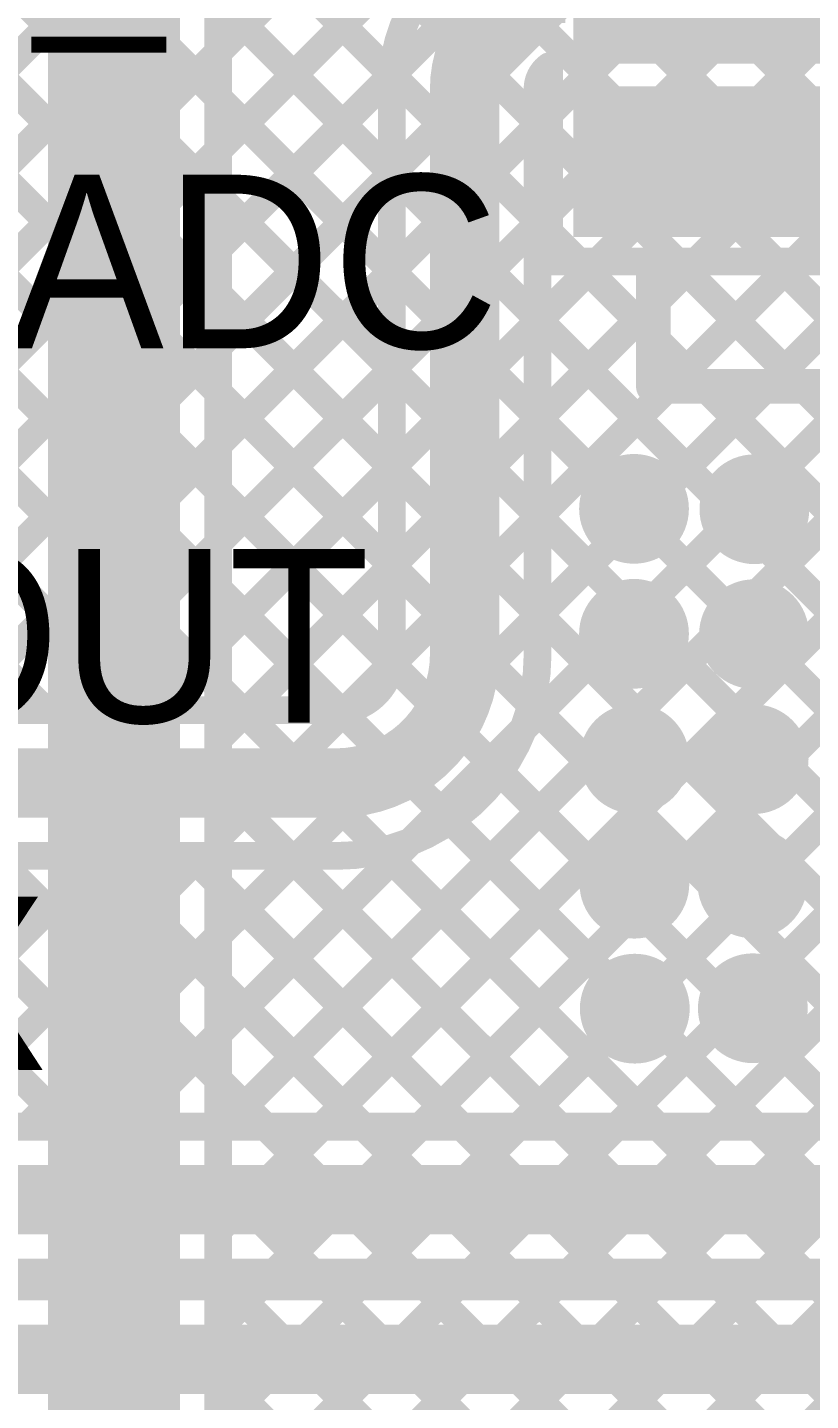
# Model space of a CAD drawing. Header units: millimetres. Extents: x 3.06 to 5.82, y 1.29 to 3.84.
# Drawn here: x 4.6751 to 4.9006, y 2.5031 to 2.8987 of the extents above; entities that cross this region are included whole.
import ezdxf

# ---------------------------------------------------------------- set-up
doc = ezdxf.new("R2010")
doc.units = ezdxf.units.MM
doc.header["$MEASUREMENT"] = 0
for name, color, linetype in [('BottomLayer', 5, 'Continuous'), ('BottomSolder', 6, 'Continuous'), ('MultiLayer', 9, 'Continuous'), ('TopLayer', 1, 'Continuous'), ('TopOverlay', 2, 'Continuous'), ('TopPaste', 8, 'Continuous'), ('TopSolder', 216, 'Continuous'), ('ViaHoleLayer', 16, 'Continuous')]:
    doc.layers.add(name, color=color, linetype=linetype)

# ---------------------------------------------------------------- blocks, each defined once
blk = doc.blocks.new('ESP32_WROOM_32__16MB__12')
at = {"layer": 'TopLayer'}
for points in [[(-0.37402, -0.27303), (-0.29528, -0.27303), (-0.37402, -0.2376), (-0.29528, -0.2376)], [(-0.37402, -0.32303), (-0.29528, -0.32303), (-0.37402, -0.2876), (-0.29528, -0.2876)]]:
    blk.add_solid(points, dxfattribs=at)
at = {"layer": 'TopOverlay', "const_width": 0.01}
for points in [[(-0.355, -0.37), (-0.355, -0.338)], [(-0.355, -0.37), (-0.257, -0.37)]]:
    blk.add_lwpolyline(points, dxfattribs=at)
at = {"layer": 'TopOverlay', "const_width": 0.005}
for points in [[(-0.3575, -0.338, 1), (-0.3525, -0.338, 1)], [(-0.3575, -0.37, 1), (-0.3525, -0.37, 1)], [(-0.3575, -0.37, 1), (-0.3525, -0.37, 1)]]:
    blk.add_lwpolyline(points, format="xyb", close=True, dxfattribs=at)
at = {"layer": 'TopPaste'}
for points in [[(-0.37402, -0.27303), (-0.29528, -0.27303), (-0.37402, -0.2376), (-0.29528, -0.2376)], [(-0.37402, -0.32303), (-0.29528, -0.32303), (-0.37402, -0.2876), (-0.29528, -0.2876)]]:
    blk.add_solid(points, dxfattribs=at)
at = {"layer": 'TopSolder'}
for points in [[(-0.37802, -0.27703), (-0.29128, -0.27703), (-0.37802, -0.2336), (-0.29128, -0.2336)], [(-0.37802, -0.32703), (-0.29128, -0.32703), (-0.37802, -0.2836), (-0.29128, -0.2836)]]:
    blk.add_solid(points, dxfattribs=at)

msp = doc.modelspace()

# ---------------------------------------------------------------- linework, layer by layer
at = {"layer": 'BottomLayer', "const_width": 0.008}
for points in [[(4.73, 2.095), (4.73, 3.43274)], [(4.73, 2.89152), (5.03448, 3.196)], [(4.73, 2.83495), (5.09105, 3.196)], [(4.73, 2.86324), (5.06276, 3.196)], [(4.73, 2.69353), (5.23247, 3.196)], [(4.73, 2.66525), (5.26075, 3.196)], [(4.73, 2.63696), (5.28904, 3.196)], [(4.73, 2.77839), (5.14761, 3.196)], [(4.73, 2.7501), (5.1759, 3.196)], [(4.73, 2.80667), (5.11933, 3.196)], [(4.73, 2.60868), (5.31732, 3.196)], [(4.73, 2.72182), (5.20418, 3.196)], [(4.73, 3.07646), (5.13011, 2.67635)], [(4.73, 3.04818), (5.13918, 2.639)], [(4.73, 3.01989), (5.11089, 2.639)], [(4.73, 2.99161), (5.08298, 2.63863)], [(4.73, 2.96332), (5.06412, 2.6292)], [(4.73, 2.93504), (5.05446, 2.61058)], [(4.73, 2.90675), (5.054, 2.58275)], [(4.73, 2.87847), (5.05283, 2.55564)], [(4.73, 2.5804), (5.02253, 2.87293)], [(4.73, 2.35412), (5.23788, 2.862)], [(4.73, 2.32584), (5.26616, 2.862)], [(4.73, 2.3824), (5.2096, 2.862)], [(4.73, 2.49554), (5.09646, 2.862)], [(4.73, 2.46726), (5.12474, 2.862)], [(4.73, 2.52383), (5.06817, 2.862)], [(4.73, 2.41069), (5.18131, 2.862)], [(4.73, 2.43897), (5.15303, 2.862)], [(4.73, 2.55211), (5.03852, 2.86063)], [(4.73, 2.85019), (5.59925, 1.98094)], [(4.73, 2.8219), (5.4849, 2.067)], [(4.73, 2.79362), (5.45662, 2.067)], [(4.73, 2.76533), (5.438, 2.05733)], [(4.73, 2.73705), (5.438, 2.02905)], [(4.73, 2.70876), (5.438, 2.00076)], [(4.73, 2.68048), (5.40848, 2.002)], [(4.73, 2.65219), (5.38019, 2.002)], [(4.73, 2.62391), (5.35191, 2.002)], [(4.73, 2.59563), (5.25763, 2.068)], [(4.73, 2.56734), (5.22934, 2.068)], [(4.73, 2.53906), (5.212, 2.05706)], [(4.73, 2.51077), (5.19323, 2.04754)]]:
    msp.add_lwpolyline(points, dxfattribs=at)
at = {"layer": 'BottomLayer'}
for points, const_width in [([(4.728, 2.89152, 1), (4.732, 2.89152, 1)], 0.004), ([(4.728, 2.87847, 1), (4.732, 2.87847, 1)], 0.004), ([(4.728, 2.86324, 1), (4.732, 2.86324, 1)], 0.004), ([(4.728, 2.85019, 1), (4.732, 2.85019, 1)], 0.004), ([(4.728, 2.83495, 1), (4.732, 2.83495, 1)], 0.004), ([(4.728, 2.8219, 1), (4.732, 2.8219, 1)], 0.004), ([(4.728, 2.80667, 1), (4.732, 2.80667, 1)], 0.004), ([(4.728, 2.79362, 1), (4.732, 2.79362, 1)], 0.004), ([(4.728, 2.77839, 1), (4.732, 2.77839, 1)], 0.004), ([(4.728, 2.76533, 1), (4.732, 2.76533, 1)], 0.004), ([(4.84387, 2.76, 1), (4.85568, 2.76, 1)], 0.01181), ([(4.87854, 2.75989, 1), (4.89035, 2.75989, 1)], 0.01181), ([(4.728, 2.7501, 1), (4.732, 2.7501, 1)], 0.004), ([(4.728, 2.73705, 1), (4.732, 2.73705, 1)], 0.004), ([(4.84387, 2.724, 1), (4.85568, 2.724, 1)], 0.01181), ([(4.87843, 2.72389, 1), (4.89024, 2.72389, 1)], 0.01181), ([(4.728, 2.72182, 1), (4.732, 2.72182, 1)], 0.004), ([(4.728, 2.70876, 1), (4.732, 2.70876, 1)], 0.004), ([(4.84398, 2.688, 1), (4.85579, 2.688, 1)], 0.01181), ([(4.87831, 2.68789, 1), (4.89013, 2.68789, 1)], 0.01181), ([(4.728, 2.69353, 1), (4.732, 2.69353, 1)], 0.004), ([(4.728, 2.68048, 1), (4.732, 2.68048, 1)], 0.004), ([(4.728, 2.66525, 1), (4.732, 2.66525, 1)], 0.004), ([(4.84398, 2.652, 1), (4.85579, 2.652, 1)], 0.01181), ([(4.87798, 2.65212, 1), (4.88979, 2.65212, 1)], 0.01181), ([(4.728, 2.65219, 1), (4.732, 2.65219, 1)], 0.004), ([(4.728, 2.63696, 1), (4.732, 2.63696, 1)], 0.004), ([(4.728, 2.62391, 1), (4.732, 2.62391, 1)], 0.004), ([(4.84409, 2.616, 1), (4.85591, 2.616, 1)], 0.01181), ([(4.87809, 2.61612, 1), (4.8899, 2.61612, 1)], 0.01181), ([(4.728, 2.60868, 1), (4.732, 2.60868, 1)], 0.004), ([(4.728, 2.59563, 1), (4.732, 2.59563, 1)], 0.004), ([(4.728, 2.5804, 1), (4.732, 2.5804, 1)], 0.004), ([(4.728, 2.56734, 1), (4.732, 2.56734, 1)], 0.004), ([(4.728, 2.55211, 1), (4.732, 2.55211, 1)], 0.004), ([(4.728, 2.53906, 1), (4.732, 2.53906, 1)], 0.004), ([(4.728, 2.52383, 1), (4.732, 2.52383, 1)], 0.004), ([(4.728, 2.51077, 1), (4.732, 2.51077, 1)], 0.004)]:
    msp.add_lwpolyline(points, format="xyb", close=True, dxfattribs=dict(at, const_width=const_width))
msp.add_solid([(4.681, 2.036), (4.719, 2.036), (4.681, 3.474), (4.719, 3.474)], dxfattribs=at)
at = {"layer": 'BottomSolder', "const_width": 0.01581}
for points in [[(4.84187, 2.76, 1), (4.85768, 2.76, 1)], [(4.87654, 2.75989, 1), (4.89235, 2.75989, 1)], [(4.84187, 2.724, 1), (4.85768, 2.724, 1)], [(4.87643, 2.72389, 1), (4.89224, 2.72389, 1)], [(4.84198, 2.688, 1), (4.85779, 2.688, 1)], [(4.87631, 2.68789, 1), (4.89213, 2.68789, 1)], [(4.84198, 2.652, 1), (4.85779, 2.652, 1)], [(4.87598, 2.65212, 1), (4.89179, 2.65212, 1)], [(4.84209, 2.616, 1), (4.85791, 2.616, 1)], [(4.87609, 2.61612, 1), (4.8919, 2.61612, 1)]]:
    msp.add_lwpolyline(points, format="xyb", close=True, dxfattribs=at)
at = {"layer": 'MultiLayer', "const_width": 0.01181}
for points in [[(4.84387, 2.76, 1), (4.85568, 2.76, 1)], [(4.87854, 2.75989, 1), (4.89035, 2.75989, 1)], [(4.84387, 2.724, 1), (4.85568, 2.724, 1)], [(4.87843, 2.72389, 1), (4.89024, 2.72389, 1)], [(4.84398, 2.688, 1), (4.85579, 2.688, 1)], [(4.87831, 2.68789, 1), (4.89013, 2.68789, 1)], [(4.84398, 2.652, 1), (4.85579, 2.652, 1)], [(4.87798, 2.65212, 1), (4.88979, 2.65212, 1)], [(4.84409, 2.616, 1), (4.85591, 2.616, 1)], [(4.87809, 2.61612, 1), (4.8899, 2.61612, 1)]]:
    msp.add_lwpolyline(points, format="xyb", close=True, dxfattribs=at)
at = {"layer": 'TopLayer'}
for points, const_width in [([(4.8179, 2.69658), (5.49463, 3.37331)], 0.008), ([(4.647, 2.86509), (4.82534, 3.04343)], 0.008), ([(4.57978, 2.76958), (4.82534, 3.01515)], 0.008), ([(4.647, 3.01804), (4.78015, 2.88489)], 0.008), ([(4.59392, 2.75544), (4.82534, 2.98686)], 0.008), ([(4.647, 2.98975), (4.78, 2.85675)], 0.008), ([(4.647, 2.96147), (4.78, 2.82847)], 0.008), ([(4.596, 2.72924), (4.82534, 2.95858)], 0.008), ([(4.647, 2.93319), (4.78, 2.80019)], 0.008), ([(4.647, 2.9049), (4.78, 2.7719)], 0.008), ([(4.59705, 2.702), (4.78017, 2.88512)], 0.008), ([(4.801, 2.718), (4.801, 2.881)], 0.02), ([(4.82534, 2.88128), (4.82534, 2.8875)], 0.008), ([(4.82534, 2.88128), (4.82534, 2.8875)], 0.008), ([(4.78, 2.718), (4.78, 2.881)], 0.008), ([(4.822, 2.718), (4.822, 2.881)], 0.008), ([(4.82534, 2.83128), (4.82534, 2.88128)], 0.008), ([(4.647, 2.87662), (4.78, 2.74362)], 0.008), ([(4.822, 2.87039), (4.82534, 2.87372)], 0.008), ([(4.822, 2.87132), (4.82534, 2.86798)], 0.008), ([(4.73161, 2.582), (5.01195, 2.86235)], 0.008), ([(4.62533, 2.702), (4.78, 2.85667)], 0.008), ([(4.64611, 2.84922), (4.77981, 2.71552)], 0.008), ([(4.822, 2.8421), (4.82534, 2.84544)], 0.008), ([(4.822, 2.84304), (4.82534, 2.8397)], 0.008), ([(4.75989, 2.582), (5.01195, 2.83406)], 0.008), ([(4.6373, 2.82975), (4.76502, 2.70203)], 0.008), ([(4.822, 2.72896), (4.92432, 2.83128)], 0.008), ([(4.822, 2.75725), (4.89604, 2.83128)], 0.008), ([(4.822, 2.81382), (4.83947, 2.83128)], 0.008), ([(4.822, 2.78553), (4.86775, 2.83128)], 0.008), ([(4.82534, 2.83128), (4.92608, 2.83128)], 0.008), ([(4.83375, 2.83128), (5.08249, 2.58255)], 0.008), ([(4.86204, 2.83128), (5.11405, 2.57927)], 0.008), ([(4.89032, 2.83128), (5.13518, 2.58642)], 0.008), ([(4.65361, 2.702), (4.78, 2.82839)], 0.008), ([(4.62194, 2.81682), (4.73676, 2.702)], 0.008), ([(4.822, 2.81475), (5.05475, 2.582)], 0.008), ([(4.59905, 2.81143), (4.70848, 2.702)], 0.008), ([(4.78817, 2.582), (5.01195, 2.80578)], 0.008), ([(4.58313, 2.79906), (4.6802, 2.702)], 0.008), ([(4.6819, 2.702), (4.78, 2.8001)], 0.008), ([(4.822, 2.78647), (5.02647, 2.582)], 0.008), ([(4.81646, 2.582), (5.01195, 2.77749)], 0.008), ([(4.71018, 2.702), (4.78, 2.77182)], 0.008), ([(4.84474, 2.582), (5.033, 2.77026)], 0.008), ([(4.87303, 2.582), (5.06129, 2.77026)], 0.008), ([(4.90131, 2.582), (5.08957, 2.77026)], 0.008), ([(4.822, 2.75819), (4.99819, 2.582)], 0.008), ([(4.73847, 2.702), (4.78, 2.74353)], 0.008), ([(4.822, 2.7299), (4.9699, 2.582)], 0.008), ([(4.76704, 2.70229), (4.77971, 2.71496)], 0.008), ([(4.58564, 2.702), (4.764, 2.702)], 0.008), ([(4.82015, 2.70347), (4.94162, 2.582)], 0.008), ([(4.47, 2.681), (4.764, 2.681)], 0.02), ([(4.81113, 2.6842), (4.91333, 2.582)], 0.008), ([(4.79685, 2.6702), (4.88505, 2.582)], 0.008), ([(4.70332, 2.582), (4.78542, 2.6641)], 0.008), ([(4.58979, 2.66), (4.764, 2.66)], 0.008), ([(4.60906, 2.66), (4.68706, 2.582)], 0.008), ([(4.61912, 2.58265), (4.69647, 2.66)], 0.008), ([(4.63734, 2.66), (4.71534, 2.582)], 0.008), ([(4.64675, 2.582), (4.72475, 2.66)], 0.008), ([(4.66563, 2.66), (4.74363, 2.582)], 0.008), ([(4.67504, 2.582), (4.75304, 2.66)], 0.008), ([(4.69391, 2.66), (4.77191, 2.582)], 0.008), ([(4.7222, 2.66), (4.8002, 2.582)], 0.008), ([(4.75048, 2.66), (4.82848, 2.582)], 0.008), ([(4.77723, 2.66153), (4.85676, 2.582)], 0.008), ([(4.62729, 2.582), (5.06609, 2.582)], 0.008), ([(4.62729, 2.561), (5.075, 2.561)], 0.02), ([(4.62729, 2.54), (5.06609, 2.54)], 0.008), ([(4.67249, 2.54), (4.67649, 2.536)], 0.008), ([(4.6856, 2.536), (4.68961, 2.54)], 0.008), ([(4.70077, 2.54), (4.70477, 2.536)], 0.008), ([(4.71389, 2.536), (4.71789, 2.54)], 0.008), ([(4.72906, 2.54), (4.73306, 2.536)], 0.008), ([(4.74217, 2.536), (4.74617, 2.54)], 0.008), ([(4.75734, 2.54), (4.76134, 2.536)], 0.008), ([(4.77046, 2.536), (4.77446, 2.54)], 0.008), ([(4.78563, 2.54), (4.78963, 2.536)], 0.008), ([(4.79874, 2.536), (4.80274, 2.54)], 0.008), ([(4.81391, 2.54), (4.81791, 2.536)], 0.008), ([(4.82703, 2.536), (4.83103, 2.54)], 0.008), ([(4.8422, 2.54), (4.84619, 2.536)], 0.008), ([(4.85531, 2.536), (4.85931, 2.54)], 0.008), ([(4.87048, 2.54), (4.87448, 2.536)], 0.008), ([(4.8836, 2.536), (4.8876, 2.54)], 0.008), ([(4.89876, 2.54), (4.90276, 2.536)], 0.008), ([(4.596, 2.536), (5.10009, 2.536)], 0.008), ([(4.57371, 2.515), (5.109, 2.515)], 0.02)]:
    msp.add_lwpolyline(points, dxfattribs=dict(at, const_width=const_width))
for points, const_width in [([(4.78, 2.881, -0.387124), (4.82534, 2.93078)], 0.008), ([(4.801, 2.881, -0.414214), (4.83, 2.91)], 0.02), ([(4.822, 2.881, -0.241742), (4.82534, 2.8875)], 0.008), ([(4.801, 2.718, -0.414214), (4.764, 2.681)], 0.02), ([(4.78, 2.718, -0.414214), (4.764, 2.702)], 0.008), ([(4.822, 2.718, -0.414214), (4.764, 2.66)], 0.008)]:
    msp.add_lwpolyline(points, format="xyb", dxfattribs=dict(at, const_width=const_width))
for points, const_width in [([(4.77815, 2.88489, 1), (4.78215, 2.88489, 1)], 0.004), ([(4.77817, 2.88512, 1), (4.78217, 2.88512, 1)], 0.004), ([(4.796, 2.881, 1), (4.806, 2.881, 1)], 0.01), ([(4.796, 2.881, 1), (4.806, 2.881, 1)], 0.01), ([(4.82334, 2.8875, 1), (4.82734, 2.8875, 1)], 0.004), ([(4.82334, 2.8875, 1), (4.82734, 2.8875, 1)], 0.004), ([(4.82334, 2.8875, 1), (4.82734, 2.8875, 1)], 0.004), ([(4.778, 2.881, 1), (4.782, 2.881, 1)], 0.004), ([(4.778, 2.881, 1), (4.782, 2.881, 1)], 0.004), ([(4.82, 2.881, 1), (4.824, 2.881, 1)], 0.004), ([(4.82, 2.881, 1), (4.824, 2.881, 1)], 0.004), ([(4.82334, 2.88128, 1), (4.82734, 2.88128, 1)], 0.004), ([(4.82334, 2.88128, 1), (4.82734, 2.88128, 1)], 0.004), ([(4.82334, 2.88128, 1), (4.82734, 2.88128, 1)], 0.004), ([(4.82334, 2.87372, 1), (4.82734, 2.87372, 1)], 0.004), ([(4.82, 2.87132, 1), (4.824, 2.87132, 1)], 0.004), ([(4.82, 2.87039, 1), (4.824, 2.87039, 1)], 0.004), ([(4.82334, 2.86798, 1), (4.82734, 2.86798, 1)], 0.004), ([(4.778, 2.85675, 1), (4.782, 2.85675, 1)], 0.004), ([(4.778, 2.85667, 1), (4.782, 2.85667, 1)], 0.004), ([(4.82334, 2.84544, 1), (4.82734, 2.84544, 1)], 0.004), ([(4.82, 2.84304, 1), (4.824, 2.84304, 1)], 0.004), ([(4.82, 2.8421, 1), (4.824, 2.8421, 1)], 0.004), ([(4.82334, 2.8397, 1), (4.82734, 2.8397, 1)], 0.004), ([(4.778, 2.82847, 1), (4.782, 2.82847, 1)], 0.004), ([(4.82334, 2.83128, 1), (4.82734, 2.83128, 1)], 0.004), ([(4.82334, 2.83128, 1), (4.82734, 2.83128, 1)], 0.004), ([(4.83175, 2.83128, 1), (4.83575, 2.83128, 1)], 0.004), ([(4.83747, 2.83128, 1), (4.84147, 2.83128, 1)], 0.004), ([(4.86004, 2.83128, 1), (4.86404, 2.83128, 1)], 0.004), ([(4.86575, 2.83128, 1), (4.86975, 2.83128, 1)], 0.004), ([(4.88832, 2.83128, 1), (4.89232, 2.83128, 1)], 0.004), ([(4.89404, 2.83128, 1), (4.89804, 2.83128, 1)], 0.004), ([(4.778, 2.82839, 1), (4.782, 2.82839, 1)], 0.004), ([(4.82, 2.81475, 1), (4.824, 2.81475, 1)], 0.004), ([(4.82, 2.81382, 1), (4.824, 2.81382, 1)], 0.004), ([(4.778, 2.80019, 1), (4.782, 2.80019, 1)], 0.004), ([(4.778, 2.8001, 1), (4.782, 2.8001, 1)], 0.004), ([(4.82, 2.78647, 1), (4.824, 2.78647, 1)], 0.004), ([(4.82, 2.78553, 1), (4.824, 2.78553, 1)], 0.004), ([(4.778, 2.7719, 1), (4.782, 2.7719, 1)], 0.004), ([(4.778, 2.77182, 1), (4.782, 2.77182, 1)], 0.004), ([(4.84387, 2.76, 1), (4.85568, 2.76, 1)], 0.01181), ([(4.87854, 2.75989, 1), (4.89035, 2.75989, 1)], 0.01181), ([(4.82, 2.75819, 1), (4.824, 2.75819, 1)], 0.004), ([(4.82, 2.75725, 1), (4.824, 2.75725, 1)], 0.004), ([(4.778, 2.74362, 1), (4.782, 2.74362, 1)], 0.004), ([(4.778, 2.74353, 1), (4.782, 2.74353, 1)], 0.004), ([(4.82, 2.7299, 1), (4.824, 2.7299, 1)], 0.004), ([(4.84387, 2.724, 1), (4.85568, 2.724, 1)], 0.01181), ([(4.87843, 2.72389, 1), (4.89024, 2.72389, 1)], 0.01181), ([(4.82, 2.72896, 1), (4.824, 2.72896, 1)], 0.004), ([(4.796, 2.718, 1), (4.806, 2.718, 1)], 0.01), ([(4.796, 2.718, 1), (4.806, 2.718, 1)], 0.01), ([(4.778, 2.718, 1), (4.782, 2.718, 1)], 0.004), ([(4.778, 2.718, 1), (4.782, 2.718, 1)], 0.004), ([(4.82, 2.718, 1), (4.824, 2.718, 1)], 0.004), ([(4.82, 2.718, 1), (4.824, 2.718, 1)], 0.004), ([(4.77771, 2.71496, 1), (4.78171, 2.71496, 1)], 0.004), ([(4.77781, 2.71552, 1), (4.78181, 2.71552, 1)], 0.004), ([(4.67819, 2.702, 1), (4.6822, 2.702, 1)], 0.004), ([(4.6799, 2.702, 1), (4.6839, 2.702, 1)], 0.004), ([(4.70648, 2.702, 1), (4.71048, 2.702, 1)], 0.004), ([(4.70818, 2.702, 1), (4.71218, 2.702, 1)], 0.004), ([(4.73476, 2.702, 1), (4.73876, 2.702, 1)], 0.004), ([(4.73647, 2.702, 1), (4.74047, 2.702, 1)], 0.004), ([(4.762, 2.702, 1), (4.766, 2.702, 1)], 0.004), ([(4.762, 2.702, 1), (4.766, 2.702, 1)], 0.004), ([(4.76302, 2.70203, 1), (4.76702, 2.70203, 1)], 0.004), ([(4.76504, 2.70229, 1), (4.76904, 2.70229, 1)], 0.004), ([(4.81815, 2.70347, 1), (4.82215, 2.70347, 1)], 0.004), ([(4.8159, 2.69658, 1), (4.8199, 2.69658, 1)], 0.004), ([(4.84398, 2.688, 1), (4.85579, 2.688, 1)], 0.01181), ([(4.87831, 2.68789, 1), (4.89013, 2.68789, 1)], 0.01181), ([(4.759, 2.681, 1), (4.769, 2.681, 1)], 0.01), ([(4.759, 2.681, 1), (4.769, 2.681, 1)], 0.01), ([(4.80913, 2.6842, 1), (4.81313, 2.6842, 1)], 0.004), ([(4.79485, 2.6702, 1), (4.79885, 2.6702, 1)], 0.004), ([(4.78342, 2.6641, 1), (4.78742, 2.6641, 1)], 0.004), ([(4.69191, 2.66, 1), (4.69591, 2.66, 1)], 0.004), ([(4.69447, 2.66, 1), (4.69847, 2.66, 1)], 0.004), ([(4.7202, 2.66, 1), (4.72419, 2.66, 1)], 0.004), ([(4.72275, 2.66, 1), (4.72675, 2.66, 1)], 0.004), ([(4.74848, 2.66, 1), (4.75248, 2.66, 1)], 0.004), ([(4.75104, 2.66, 1), (4.75504, 2.66, 1)], 0.004), ([(4.762, 2.66, 1), (4.766, 2.66, 1)], 0.004), ([(4.762, 2.66, 1), (4.766, 2.66, 1)], 0.004), ([(4.77523, 2.66153, 1), (4.77923, 2.66153, 1)], 0.004), ([(4.84398, 2.652, 1), (4.85579, 2.652, 1)], 0.01181), ([(4.87798, 2.65212, 1), (4.88979, 2.65212, 1)], 0.01181), ([(4.84409, 2.616, 1), (4.85591, 2.616, 1)], 0.01181), ([(4.87809, 2.61612, 1), (4.8899, 2.61612, 1)], 0.01181), ([(4.67304, 2.582, 1), (4.67704, 2.582, 1)], 0.004), ([(4.68506, 2.582, 1), (4.68906, 2.582, 1)], 0.004), ([(4.70132, 2.582, 1), (4.70532, 2.582, 1)], 0.004), ([(4.71334, 2.582, 1), (4.71734, 2.582, 1)], 0.004), ([(4.72961, 2.582, 1), (4.7336, 2.582, 1)], 0.004), ([(4.74163, 2.582, 1), (4.74563, 2.582, 1)], 0.004), ([(4.75789, 2.582, 1), (4.76189, 2.582, 1)], 0.004), ([(4.76991, 2.582, 1), (4.77391, 2.582, 1)], 0.004), ([(4.78617, 2.582, 1), (4.79017, 2.582, 1)], 0.004), ([(4.79819, 2.582, 1), (4.8022, 2.582, 1)], 0.004), ([(4.81446, 2.582, 1), (4.81846, 2.582, 1)], 0.004), ([(4.82648, 2.582, 1), (4.83048, 2.582, 1)], 0.004), ([(4.84274, 2.582, 1), (4.84674, 2.582, 1)], 0.004), ([(4.85476, 2.582, 1), (4.85876, 2.582, 1)], 0.004), ([(4.87103, 2.582, 1), (4.87503, 2.582, 1)], 0.004), ([(4.88305, 2.582, 1), (4.88705, 2.582, 1)], 0.004), ([(4.89931, 2.582, 1), (4.90331, 2.582, 1)], 0.004), ([(4.67049, 2.54, 1), (4.67449, 2.54, 1)], 0.004), ([(4.6876, 2.54, 1), (4.69161, 2.54, 1)], 0.004), ([(4.69877, 2.54, 1), (4.70277, 2.54, 1)], 0.004), ([(4.71589, 2.54, 1), (4.71989, 2.54, 1)], 0.004), ([(4.72706, 2.54, 1), (4.73106, 2.54, 1)], 0.004), ([(4.74417, 2.54, 1), (4.74817, 2.54, 1)], 0.004), ([(4.75534, 2.54, 1), (4.75934, 2.54, 1)], 0.004), ([(4.77246, 2.54, 1), (4.77646, 2.54, 1)], 0.004), ([(4.78363, 2.54, 1), (4.78763, 2.54, 1)], 0.004), ([(4.80074, 2.54, 1), (4.80474, 2.54, 1)], 0.004), ([(4.81191, 2.54, 1), (4.81591, 2.54, 1)], 0.004), ([(4.82903, 2.54, 1), (4.83303, 2.54, 1)], 0.004), ([(4.84019, 2.54, 1), (4.8442, 2.54, 1)], 0.004), ([(4.85731, 2.54, 1), (4.86131, 2.54, 1)], 0.004), ([(4.86848, 2.54, 1), (4.87248, 2.54, 1)], 0.004), ([(4.8856, 2.54, 1), (4.8896, 2.54, 1)], 0.004), ([(4.89676, 2.54, 1), (4.90076, 2.54, 1)], 0.004), ([(4.67449, 2.536, 1), (4.67849, 2.536, 1)], 0.004), ([(4.68361, 2.536, 1), (4.6876, 2.536, 1)], 0.004), ([(4.70277, 2.536, 1), (4.70677, 2.536, 1)], 0.004), ([(4.71189, 2.536, 1), (4.71589, 2.536, 1)], 0.004), ([(4.73106, 2.536, 1), (4.73506, 2.536, 1)], 0.004), ([(4.74017, 2.536, 1), (4.74417, 2.536, 1)], 0.004), ([(4.75934, 2.536, 1), (4.76334, 2.536, 1)], 0.004), ([(4.76846, 2.536, 1), (4.77246, 2.536, 1)], 0.004), ([(4.78763, 2.536, 1), (4.79163, 2.536, 1)], 0.004), ([(4.79674, 2.536, 1), (4.80074, 2.536, 1)], 0.004), ([(4.81591, 2.536, 1), (4.81991, 2.536, 1)], 0.004), ([(4.82503, 2.536, 1), (4.82903, 2.536, 1)], 0.004), ([(4.8442, 2.536, 1), (4.84819, 2.536, 1)], 0.004), ([(4.85331, 2.536, 1), (4.85731, 2.536, 1)], 0.004), ([(4.87248, 2.536, 1), (4.87648, 2.536, 1)], 0.004), ([(4.8816, 2.536, 1), (4.8856, 2.536, 1)], 0.004), ([(4.90076, 2.536, 1), (4.90476, 2.536, 1)], 0.004)]:
    msp.add_lwpolyline(points, format="xyb", close=True, dxfattribs=dict(at, const_width=const_width))
at = {"layer": 'TopSolder', "const_width": 0.01581}
for points in [[(4.84187, 2.76, 1), (4.85768, 2.76, 1)], [(4.87654, 2.75989, 1), (4.89235, 2.75989, 1)], [(4.84187, 2.724, 1), (4.85768, 2.724, 1)], [(4.87643, 2.72389, 1), (4.89224, 2.72389, 1)], [(4.84198, 2.688, 1), (4.85779, 2.688, 1)], [(4.87631, 2.68789, 1), (4.89213, 2.68789, 1)], [(4.84198, 2.652, 1), (4.85779, 2.652, 1)], [(4.87598, 2.65212, 1), (4.89179, 2.65212, 1)], [(4.84209, 2.616, 1), (4.85791, 2.616, 1)], [(4.87609, 2.61612, 1), (4.8919, 2.61612, 1)]]:
    msp.add_lwpolyline(points, format="xyb", close=True, dxfattribs=at)
at = {"layer": 'ViaHoleLayer', "const_width": 0.00787}
for points in [[(4.84584, 2.76, 1), (4.85371, 2.76, 1)], [(4.88051, 2.75989, 1), (4.88838, 2.75989, 1)], [(4.84584, 2.724, 1), (4.85371, 2.724, 1)], [(4.88039, 2.72389, 1), (4.88827, 2.72389, 1)], [(4.84595, 2.688, 1), (4.85383, 2.688, 1)], [(4.88028, 2.68789, 1), (4.88816, 2.68789, 1)], [(4.84595, 2.652, 1), (4.85383, 2.652, 1)], [(4.87995, 2.65212, 1), (4.88782, 2.65212, 1)], [(4.84606, 2.616, 1), (4.85394, 2.616, 1)], [(4.88006, 2.61612, 1), (4.88793, 2.61612, 1)]]:
    msp.add_lwpolyline(points, format="xyb", close=True, dxfattribs=at)

# ---------------------------------------------------------------- block references
msp.add_blockref('ESP32_WROOM_32__16MB__12', (5.21035, 3.16531))

# ---------------------------------------------------------------- texts
at = {"layer": 'TopOverlay'}
for s, p in [('#O_MIC', (4.588, 2.90583)), ('B_ADC', (4.588, 2.80626)), ('VOUT', (4.588, 2.69844)), ('RX', (4.588, 2.59829))]:
    msp.add_text(s, height=0.05, rotation=360, dxfattribs=at).set_placement(p)

doc.saveas('drawing.dxf')
